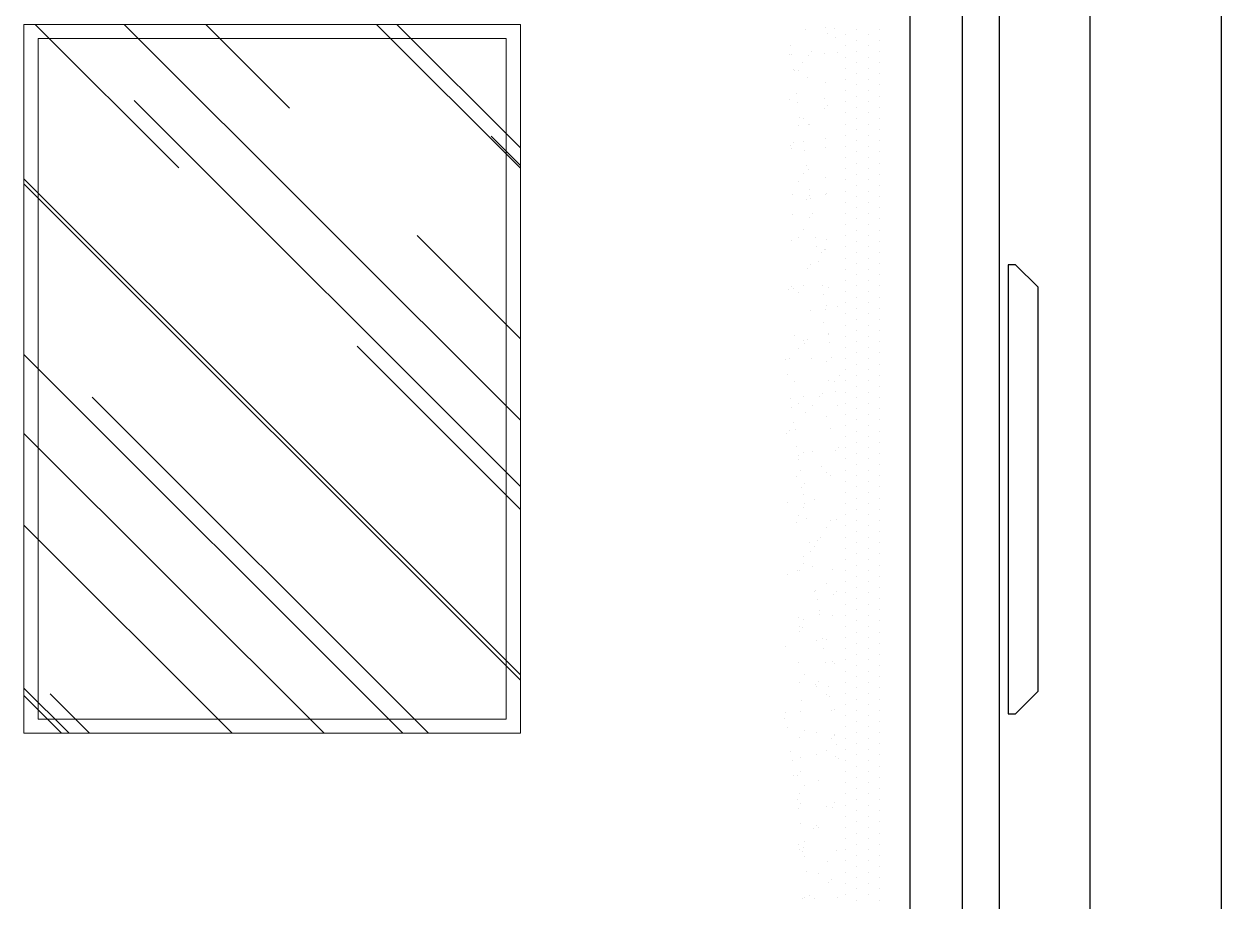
# Model space of a CAD drawing. Header units: millimetres. Extents: x 2993 to 6523, y 1057 to 2221.
# Drawn here: x 3022.269 to 3025.003, y 1141.563 to 1143.567 of the extents above; entities that cross this region are included whole.
import ezdxf

# ---------------------------------------------------------------- set-up
doc = ezdxf.new("R2010")
doc.units = ezdxf.units.MM
doc.layers.add('AR-MOB', color=252, linetype='Continuous')
doc.layers.add('COTA', color=7, linetype='Continuous')
doc.layers.add('E-Lay-9', color=9, linetype='Continuous', lineweight=9)

# ---------------------------------------------------------------- blocks, each defined once
blk = doc.blocks.new('*X23')
at = {"color": 0}
for p, q in [((11.653125, 42.54375), (11.653125, 42.54375)), ((11.671875, 42.54375), (11.671875, 42.54375)), ((11.690625, 42.54375), (11.690625, 42.54375)), ((11.709375, 42.54375), (11.709375, 42.54375)), ((11.728125, 42.54375), (11.728125, 42.54375)), ((11.746875, 42.54375), (11.746875, 42.54375)), ((11.765625, 42.54375), (11.765625, 42.54375)), ((11.784375, 42.54375), (11.784375, 42.54375)), ((11.803125, 42.54375), (11.803125, 42.54375)), ((11.821875, 42.54375), (11.821875, 42.54375)), ((11.840625, 42.54375), (11.840625, 42.54375)), ((11.859375, 42.54375), (11.859375, 42.54375)), ((11.878125, 42.54375), (11.878125, 42.54375)), ((11.896875, 42.54375), (11.896875, 42.54375)), ((11.915625, 42.54375), (11.915625, 42.54375)), ((11.934375, 42.54375), (11.934375, 42.54375)), ((11.953125, 42.54375), (11.953125, 42.54375)), ((11.971875, 42.54375), (11.971875, 42.54375)), ((11.990625, 42.54375), (11.990625, 42.54375)), ((12.009375, 42.54375), (12.009375, 42.54375)), ((12.028125, 42.54375), (12.028125, 42.54375)), ((12.046875, 42.54375), (12.046875, 42.54375)), ((12.065625, 42.54375), (12.065625, 42.54375)), ((12.084375, 42.54375), (12.084375, 42.54375)), ((12.103125, 42.54375), (12.103125, 42.54375)), ((12.121875, 42.54375), (12.121875, 42.54375)), ((12.140625, 42.54375), (12.140625, 42.54375)), ((12.159375, 42.54375), (12.159375, 42.54375)), ((12.178125, 42.54375), (12.178125, 42.54375)), ((12.196875, 42.54375), (12.196875, 42.54375)), ((12.215625, 42.54375), (12.215625, 42.54375)), ((12.234375, 42.54375), (12.234375, 42.54375)), ((12.253125, 42.54375), (12.253125, 42.54375)), ((12.271875, 42.54375), (12.271875, 42.54375)), ((12.290625, 42.54375), (12.290625, 42.54375)), ((12.309375, 42.54375), (12.309375, 42.54375)), ((12.328125, 42.54375), (12.328125, 42.54375)), ((12.346875, 42.54375), (12.346875, 42.54375)), ((12.365625, 42.54375), (12.365625, 42.54375)), ((12.384375, 42.54375), (12.384375, 42.54375)), ((12.403125, 42.54375), (12.403125, 42.54375)), ((12.421875, 42.54375), (12.421875, 42.54375)), ((12.440625, 42.54375), (12.440625, 42.54375)), ((12.459375, 42.54375), (12.459375, 42.54375)), ((12.478125, 42.54375), (12.478125, 42.54375)), ((12.496875, 42.54375), (12.496875, 42.54375)), ((12.515625, 42.54375), (12.515625, 42.54375)), ((12.534375, 42.54375), (12.534375, 42.54375)), ((12.553125, 42.54375), (12.553125, 42.54375)), ((12.571875, 42.54375), (12.571875, 42.54375)), ((12.590625, 42.54375), (12.590625, 42.54375)), ((12.609375, 42.54375), (12.609375, 42.54375)), ((12.628125, 42.54375), (12.628125, 42.54375)), ((12.646875, 42.54375), (12.646875, 42.54375)), ((12.665625, 42.54375), (12.665625, 42.54375)), ((12.684375, 42.54375), (12.684375, 42.54375)), ((12.703125, 42.54375), (12.703125, 42.54375)), ((12.721875, 42.54375), (12.721875, 42.54375)), ((12.740625, 42.54375), (12.740625, 42.54375)), ((12.759375, 42.54375), (12.759375, 42.54375)), ((12.778125, 42.54375), (12.778125, 42.54375)), ((12.796875, 42.54375), (12.796875, 42.54375)), ((12.815625, 42.54375), (12.815625, 42.54375)), ((12.834375, 42.54375), (12.834375, 42.54375)), ((12.853125, 42.54375), (12.853125, 42.54375)), ((12.871875, 42.54375), (12.871875, 42.54375)), ((12.890625, 42.54375), (12.890625, 42.54375)), ((12.909375, 42.54375), (12.909375, 42.54375)), ((12.928125, 42.54375), (12.928125, 42.54375)), ((12.946875, 42.54375), (12.946875, 42.54375)), ((12.965625, 42.54375), (12.965625, 42.54375)), ((12.984375, 42.54375), (12.984375, 42.54375)), ((13.003125, 42.54375), (13.003125, 42.54375)), ((13.021875, 42.54375), (13.021875, 42.54375)), ((13.040625, 42.54375), (13.040625, 42.54375)), ((13.059375, 42.54375), (13.059375, 42.54375)), ((13.078125, 42.54375), (13.078125, 42.54375)), ((13.096875, 42.54375), (13.096875, 42.54375)), ((13.115625, 42.54375), (13.115625, 42.54375)), ((11.6625, 42.525), (11.6625, 42.525)), ((11.68125, 42.525), (11.68125, 42.525)), ((11.7, 42.525), (11.7, 42.525)), ((11.71875, 42.525), (11.71875, 42.525)), ((11.7375, 42.525), (11.7375, 42.525)), ((11.75625, 42.525), (11.75625, 42.525)), ((11.775, 42.525), (11.775, 42.525)), ((11.79375, 42.525), (11.79375, 42.525)), ((11.8125, 42.525), (11.8125, 42.525)), ((11.83125, 42.525), (11.83125, 42.525)), ((11.85, 42.525), (11.85, 42.525)), ((11.86875, 42.525), (11.86875, 42.525)), ((11.8875, 42.525), (11.8875, 42.525)), ((11.90625, 42.525), (11.90625, 42.525)), ((11.925, 42.525), (11.925, 42.525)), ((11.94375, 42.525), (11.94375, 42.525)), ((11.9625, 42.525), (11.9625, 42.525)), ((11.98125, 42.525), (11.98125, 42.525)), ((12, 42.525), (12, 42.525)), ((12.01875, 42.525), (12.01875, 42.525)), ((12.0375, 42.525), (12.0375, 42.525)), ((12.05625, 42.525), (12.05625, 42.525)), ((12.075, 42.525), (12.075, 42.525)), ((12.09375, 42.525), (12.09375, 42.525)), ((12.1125, 42.525), (12.1125, 42.525)), ((12.13125, 42.525), (12.13125, 42.525)), ((12.15, 42.525), (12.15, 42.525)), ((12.16875, 42.525), (12.16875, 42.525)), ((12.1875, 42.525), (12.1875, 42.525)), ((12.20625, 42.525), (12.20625, 42.525)), ((12.225, 42.525), (12.225, 42.525)), ((12.24375, 42.525), (12.24375, 42.525)), ((12.2625, 42.525), (12.2625, 42.525)), ((12.28125, 42.525), (12.28125, 42.525)), ((12.3, 42.525), (12.3, 42.525)), ((12.31875, 42.525), (12.31875, 42.525)), ((12.3375, 42.525), (12.3375, 42.525)), ((12.35625, 42.525), (12.35625, 42.525)), ((12.375, 42.525), (12.375, 42.525)), ((12.39375, 42.525), (12.39375, 42.525)), ((12.4125, 42.525), (12.4125, 42.525)), ((12.43125, 42.525), (12.43125, 42.525)), ((12.45, 42.525), (12.45, 42.525)), ((12.46875, 42.525), (12.46875, 42.525)), ((12.4875, 42.525), (12.4875, 42.525)), ((12.50625, 42.525), (12.50625, 42.525)), ((12.525, 42.525), (12.525, 42.525)), ((12.54375, 42.525), (12.54375, 42.525)), ((12.5625, 42.525), (12.5625, 42.525)), ((12.58125, 42.525), (12.58125, 42.525)), ((12.6, 42.525), (12.6, 42.525)), ((12.61875, 42.525), (12.61875, 42.525)), ((12.6375, 42.525), (12.6375, 42.525)), ((12.65625, 42.525), (12.65625, 42.525)), ((12.675, 42.525), (12.675, 42.525)), ((12.69375, 42.525), (12.69375, 42.525)), ((12.7125, 42.525), (12.7125, 42.525)), ((12.73125, 42.525), (12.73125, 42.525)), ((12.75, 42.525), (12.75, 42.525)), ((12.76875, 42.525), (12.76875, 42.525)), ((12.7875, 42.525), (12.7875, 42.525)), ((12.80625, 42.525), (12.80625, 42.525)), ((12.825, 42.525), (12.825, 42.525)), ((12.84375, 42.525), (12.84375, 42.525)), ((12.8625, 42.525), (12.8625, 42.525)), ((12.88125, 42.525), (12.88125, 42.525)), ((12.9, 42.525), (12.9, 42.525)), ((12.91875, 42.525), (12.91875, 42.525)), ((12.9375, 42.525), (12.9375, 42.525)), ((12.95625, 42.525), (12.95625, 42.525)), ((12.975, 42.525), (12.975, 42.525)), ((12.99375, 42.525), (12.99375, 42.525)), ((13.0125, 42.525), (13.0125, 42.525)), ((13.03125, 42.525), (13.03125, 42.525)), ((13.05, 42.525), (13.05, 42.525)), ((13.06875, 42.525), (13.06875, 42.525)), ((13.0875, 42.525), (13.0875, 42.525)), ((13.10625, 42.525), (13.10625, 42.525)), ((11.653125, 42.50625), (11.653125, 42.50625)), ((11.671875, 42.50625), (11.671875, 42.50625)), ((11.690625, 42.50625), (11.690625, 42.50625)), ((11.709375, 42.50625), (11.709375, 42.50625)), ((11.728125, 42.50625), (11.728125, 42.50625)), ((11.746875, 42.50625), (11.746875, 42.50625)), ((11.765625, 42.50625), (11.765625, 42.50625)), ((11.784375, 42.50625), (11.784375, 42.50625)), ((11.803125, 42.50625), (11.803125, 42.50625)), ((11.821875, 42.50625), (11.821875, 42.50625)), ((11.840625, 42.50625), (11.840625, 42.50625)), ((11.859375, 42.50625), (11.859375, 42.50625)), ((11.878125, 42.50625), (11.878125, 42.50625)), ((11.896875, 42.50625), (11.896875, 42.50625)), ((11.915625, 42.50625), (11.915625, 42.50625)), ((11.934375, 42.50625), (11.934375, 42.50625)), ((11.953125, 42.50625), (11.953125, 42.50625)), ((11.971875, 42.50625), (11.971875, 42.50625)), ((11.990625, 42.50625), (11.990625, 42.50625)), ((12.009375, 42.50625), (12.009375, 42.50625)), ((12.028125, 42.50625), (12.028125, 42.50625)), ((12.046875, 42.50625), (12.046875, 42.50625)), ((12.065625, 42.50625), (12.065625, 42.50625)), ((12.084375, 42.50625), (12.084375, 42.50625)), ((12.103125, 42.50625), (12.103125, 42.50625)), ((12.121875, 42.50625), (12.121875, 42.50625)), ((12.140625, 42.50625), (12.140625, 42.50625)), ((12.159375, 42.50625), (12.159375, 42.50625)), ((12.178125, 42.50625), (12.178125, 42.50625)), ((12.196875, 42.50625), (12.196875, 42.50625)), ((12.215625, 42.50625), (12.215625, 42.50625)), ((12.234375, 42.50625), (12.234375, 42.50625)), ((12.253125, 42.50625), (12.253125, 42.50625)), ((12.271875, 42.50625), (12.271875, 42.50625)), ((12.290625, 42.50625), (12.290625, 42.50625)), ((12.309375, 42.50625), (12.309375, 42.50625)), ((12.328125, 42.50625), (12.328125, 42.50625)), ((12.346875, 42.50625), (12.346875, 42.50625)), ((12.365625, 42.50625), (12.365625, 42.50625)), ((12.384375, 42.50625), (12.384375, 42.50625)), ((12.403125, 42.50625), (12.403125, 42.50625)), ((12.421875, 42.50625), (12.421875, 42.50625)), ((12.440625, 42.50625), (12.440625, 42.50625)), ((12.459375, 42.50625), (12.459375, 42.50625)), ((12.478125, 42.50625), (12.478125, 42.50625)), ((12.496875, 42.50625), (12.496875, 42.50625)), ((12.515625, 42.50625), (12.515625, 42.50625)), ((12.534375, 42.50625), (12.534375, 42.50625)), ((12.553125, 42.50625), (12.553125, 42.50625)), ((12.571875, 42.50625), (12.571875, 42.50625)), ((12.590625, 42.50625), (12.590625, 42.50625)), ((12.609375, 42.50625), (12.609375, 42.50625)), ((12.628125, 42.50625), (12.628125, 42.50625)), ((12.646875, 42.50625), (12.646875, 42.50625)), ((12.665625, 42.50625), (12.665625, 42.50625)), ((12.684375, 42.50625), (12.684375, 42.50625)), ((12.703125, 42.50625), (12.703125, 42.50625)), ((12.721875, 42.50625), (12.721875, 42.50625)), ((12.740625, 42.50625), (12.740625, 42.50625)), ((12.759375, 42.50625), (12.759375, 42.50625)), ((12.778125, 42.50625), (12.778125, 42.50625)), ((12.796875, 42.50625), (12.796875, 42.50625)), ((12.815625, 42.50625), (12.815625, 42.50625)), ((12.834375, 42.50625), (12.834375, 42.50625)), ((12.853125, 42.50625), (12.853125, 42.50625)), ((12.871875, 42.50625), (12.871875, 42.50625)), ((12.890625, 42.50625), (12.890625, 42.50625)), ((12.909375, 42.50625), (12.909375, 42.50625)), ((12.928125, 42.50625), (12.928125, 42.50625)), ((12.946875, 42.50625), (12.946875, 42.50625)), ((12.965625, 42.50625), (12.965625, 42.50625)), ((12.984375, 42.50625), (12.984375, 42.50625)), ((13.003125, 42.50625), (13.003125, 42.50625)), ((13.021875, 42.50625), (13.021875, 42.50625)), ((13.040625, 42.50625), (13.040625, 42.50625)), ((13.059375, 42.50625), (13.059375, 42.50625)), ((13.078125, 42.50625), (13.078125, 42.50625)), ((13.096875, 42.50625), (13.096875, 42.50625)), ((13.115625, 42.50625), (13.115625, 42.50625)), ((11.6625, 42.4875), (11.6625, 42.4875)), ((11.68125, 42.4875), (11.68125, 42.4875)), ((11.7, 42.4875), (11.7, 42.4875)), ((11.71875, 42.4875), (11.71875, 42.4875)), ((11.7375, 42.4875), (11.7375, 42.4875)), ((11.75625, 42.4875), (11.75625, 42.4875)), ((11.775, 42.4875), (11.775, 42.4875)), ((11.79375, 42.4875), (11.79375, 42.4875)), ((11.8125, 42.4875), (11.8125, 42.4875)), ((11.83125, 42.4875), (11.83125, 42.4875)), ((11.85, 42.4875), (11.85, 42.4875)), ((11.86875, 42.4875), (11.86875, 42.4875)), ((11.8875, 42.4875), (11.8875, 42.4875)), ((11.90625, 42.4875), (11.90625, 42.4875)), ((11.925, 42.4875), (11.925, 42.4875)), ((11.94375, 42.4875), (11.94375, 42.4875)), ((11.9625, 42.4875), (11.9625, 42.4875)), ((11.98125, 42.4875), (11.98125, 42.4875)), ((12, 42.4875), (12, 42.4875)), ((12.01875, 42.4875), (12.01875, 42.4875)), ((12.0375, 42.4875), (12.0375, 42.4875)), ((12.05625, 42.4875), (12.05625, 42.4875)), ((12.075, 42.4875), (12.075, 42.4875)), ((12.09375, 42.4875), (12.09375, 42.4875)), ((12.1125, 42.4875), (12.1125, 42.4875)), ((12.13125, 42.4875), (12.13125, 42.4875)), ((12.15, 42.4875), (12.15, 42.4875)), ((12.16875, 42.4875), (12.16875, 42.4875)), ((12.1875, 42.4875), (12.1875, 42.4875)), ((12.20625, 42.4875), (12.20625, 42.4875)), ((12.225, 42.4875), (12.225, 42.4875)), ((12.24375, 42.4875), (12.24375, 42.4875)), ((12.2625, 42.4875), (12.2625, 42.4875)), ((12.28125, 42.4875), (12.28125, 42.4875)), ((12.3, 42.4875), (12.3, 42.4875)), ((12.31875, 42.4875), (12.31875, 42.4875)), ((12.3375, 42.4875), (12.3375, 42.4875)), ((12.35625, 42.4875), (12.35625, 42.4875)), ((12.375, 42.4875), (12.375, 42.4875)), ((12.39375, 42.4875), (12.39375, 42.4875)), ((12.4125, 42.4875), (12.4125, 42.4875)), ((12.43125, 42.4875), (12.43125, 42.4875)), ((12.45, 42.4875), (12.45, 42.4875)), ((12.46875, 42.4875), (12.46875, 42.4875)), ((12.4875, 42.4875), (12.4875, 42.4875)), ((12.50625, 42.4875), (12.50625, 42.4875)), ((12.525, 42.4875), (12.525, 42.4875)), ((12.54375, 42.4875), (12.54375, 42.4875)), ((12.5625, 42.4875), (12.5625, 42.4875)), ((12.58125, 42.4875), (12.58125, 42.4875)), ((12.6, 42.4875), (12.6, 42.4875)), ((12.61875, 42.4875), (12.61875, 42.4875)), ((12.6375, 42.4875), (12.6375, 42.4875)), ((12.65625, 42.4875), (12.65625, 42.4875)), ((12.675, 42.4875), (12.675, 42.4875)), ((12.69375, 42.4875), (12.69375, 42.4875)), ((12.7125, 42.4875), (12.7125, 42.4875)), ((12.73125, 42.4875), (12.73125, 42.4875)), ((12.75, 42.4875), (12.75, 42.4875)), ((12.76875, 42.4875), (12.76875, 42.4875)), ((12.7875, 42.4875), (12.7875, 42.4875)), ((12.80625, 42.4875), (12.80625, 42.4875)), ((12.825, 42.4875), (12.825, 42.4875)), ((12.84375, 42.4875), (12.84375, 42.4875)), ((12.8625, 42.4875), (12.8625, 42.4875)), ((12.88125, 42.4875), (12.88125, 42.4875)), ((12.9, 42.4875), (12.9, 42.4875)), ((12.91875, 42.4875), (12.91875, 42.4875)), ((12.9375, 42.4875), (12.9375, 42.4875)), ((12.95625, 42.4875), (12.95625, 42.4875)), ((12.975, 42.4875), (12.975, 42.4875)), ((12.99375, 42.4875), (12.99375, 42.4875)), ((13.0125, 42.4875), (13.0125, 42.4875)), ((13.03125, 42.4875), (13.03125, 42.4875)), ((13.05, 42.4875), (13.05, 42.4875)), ((13.06875, 42.4875), (13.06875, 42.4875)), ((13.0875, 42.4875), (13.0875, 42.4875)), ((13.10625, 42.4875), (13.10625, 42.4875))]:
    blk.add_line(p, q, dxfattribs=at)
blk = doc.blocks.new('*X24')
at = {"color": 0}
for p, q in [((11.668, 42.4706), (11.668, 42.4706)), ((11.6924, 42.4738), (11.6924, 42.4738)), ((12.1189, 42.4738), (12.1189, 42.4738)), ((12.2351, 42.4762), (12.2351, 42.4762)), ((12.261, 42.471), (12.261, 42.471)), ((12.2853, 42.4742), (12.2853, 42.4742)), ((12.3552, 42.4752), (12.3552, 42.4752)), ((12.3607, 42.4701), (12.3607, 42.4701)), ((12.477, 42.4725), (12.477, 42.4725)), ((12.597, 42.4715), (12.597, 42.4715)), ((12.8383, 42.4693), (12.8383, 42.4693)), ((12.8539, 42.4714), (12.8539, 42.4714)), ((12.8749, 42.4694), (12.8749, 42.4694)), ((12.8783, 42.4746), (12.8783, 42.4746)), ((13.0327, 42.472), (13.0327, 42.472)), ((13.1112, 42.473), (13.1112, 42.473)), ((11.65, 42.4535), (11.65, 42.4535)), ((11.6524, 42.4685), (11.6524, 42.4685)), ((11.6612, 42.4572), (11.6612, 42.4572)), ((11.6934, 42.4517), (11.6934, 42.4517)), ((11.7434, 42.4536), (11.7434, 42.4536)), ((11.7702, 42.4513), (11.7702, 42.4513)), ((11.7813, 42.4562), (11.7813, 42.4562)), ((11.7868, 42.4512), (11.7868, 42.4512)), ((11.8368, 42.4538), (11.8368, 42.4538)), ((11.8512, 42.4542), (11.8512, 42.4542)), ((11.9031, 42.4536), (11.9031, 42.4536)), ((11.9297, 42.4552), (11.9297, 42.4552)), ((11.9302, 42.454), (11.9302, 42.454)), ((12.0065, 42.4548), (12.0065, 42.4548)), ((12.0231, 42.4525), (12.0231, 42.4525)), ((12.0237, 42.4541), (12.0237, 42.4541)), ((12.0875, 42.4578), (12.0875, 42.4578)), ((12.0995, 42.4497), (12.0995, 42.4497)), ((12.1171, 42.4543), (12.1171, 42.4543)), ((12.1238, 42.4529), (12.1238, 42.4529)), ((12.145, 42.4499), (12.145, 42.4499)), ((12.1646, 42.4583), (12.1646, 42.4583)), ((12.166, 42.4588), (12.166, 42.4588)), ((12.1802, 42.4604), (12.1802, 42.4604)), ((12.2046, 42.4636), (12.2046, 42.4636)), ((12.2105, 42.4545), (12.2105, 42.4545)), ((12.2428, 42.4584), (12.2428, 42.4584)), ((12.2453, 42.4689), (12.2453, 42.4689)), ((12.3039, 42.4547), (12.3039, 42.4547)), ((12.3238, 42.4613), (12.3238, 42.4613)), ((12.3974, 42.4548), (12.3974, 42.4548)), ((12.4023, 42.4623), (12.4023, 42.4623)), ((12.4791, 42.4619), (12.4791, 42.4619)), ((12.4908, 42.455), (12.4908, 42.455)), ((12.5601, 42.4649), (12.5601, 42.4649)), ((12.5842, 42.4552), (12.5842, 42.4552)), ((12.6026, 42.4664), (12.6026, 42.4664)), ((12.6386, 42.4659), (12.6386, 42.4659)), ((12.6776, 42.4553), (12.6776, 42.4553)), ((12.6924, 42.4501), (12.6924, 42.4501)), ((12.7154, 42.4655), (12.7154, 42.4655)), ((12.7168, 42.4533), (12.7168, 42.4533)), ((12.7189, 42.4688), (12.7189, 42.4688)), ((12.7575, 42.4587), (12.7575, 42.4587)), ((12.7711, 42.4555), (12.7711, 42.4555)), ((12.7731, 42.4607), (12.7731, 42.4607)), ((12.7964, 42.4684), (12.7964, 42.4684)), ((12.7975, 42.4639), (12.7975, 42.4639)), ((12.8389, 42.4678), (12.8389, 42.4678)), ((12.8444, 42.4627), (12.8444, 42.4627)), ((12.8645, 42.4557), (12.8645, 42.4557)), ((12.9517, 42.469), (12.9517, 42.469)), ((12.9579, 42.4558), (12.9579, 42.4558)), ((12.9607, 42.4652), (12.9607, 42.4652)), ((13.0513, 42.456), (13.0513, 42.456)), ((13.0808, 42.4641), (13.0808, 42.4641)), ((13.0863, 42.4591), (13.0863, 42.4591)), ((11.6911, 42.4299), (11.6911, 42.4299)), ((11.9623, 42.4317), (11.9623, 42.4317)), ((12.0031, 42.437), (12.0031, 42.437)), ((12.0187, 42.4391), (12.0187, 42.4391)), ((12.0287, 42.4475), (12.0287, 42.4475)), ((12.0431, 42.4423), (12.0431, 42.4423)), ((12.0838, 42.4477), (12.0838, 42.4477)), ((12.2066, 42.4306), (12.2066, 42.4306)), ((12.265, 42.4489), (12.265, 42.4489)), ((12.2705, 42.4438), (12.2705, 42.4438)), ((12.2851, 42.4316), (12.2851, 42.4316)), ((12.3619, 42.4313), (12.3619, 42.4313)), ((12.3868, 42.4462), (12.3868, 42.4462)), ((12.4429, 42.4342), (12.4429, 42.4342)), ((12.5069, 42.4452), (12.5069, 42.4452)), ((12.5124, 42.4401), (12.5124, 42.4401)), ((12.5214, 42.4352), (12.5214, 42.4352)), ((12.5553, 42.4321), (12.5553, 42.4321)), ((12.596, 42.4374), (12.596, 42.4374)), ((12.5982, 42.4348), (12.5982, 42.4348)), ((12.6116, 42.4395), (12.6116, 42.4395)), ((12.6287, 42.4425), (12.6287, 42.4425)), ((12.636, 42.4427), (12.636, 42.4427)), ((12.6768, 42.448), (12.6768, 42.448)), ((12.6792, 42.4377), (12.6792, 42.4377)), ((12.7487, 42.4415), (12.7487, 42.4415)), ((12.7542, 42.4364), (12.7542, 42.4364)), ((12.7577, 42.4387), (12.7577, 42.4387)), ((12.8345, 42.4384), (12.8345, 42.4384)), ((12.8705, 42.4388), (12.8705, 42.4388)), ((12.9155, 42.4413), (12.9155, 42.4413)), ((12.9906, 42.4378), (12.9906, 42.4378)), ((12.994, 42.4423), (12.994, 42.4423)), ((12.9961, 42.4327), (12.9961, 42.4327)), ((13.0708, 42.4419), (13.0708, 42.4419)), ((13.1124, 42.4351), (13.1124, 42.4351)), ((11.653, 42.4206), (11.653, 42.4206)), ((11.6966, 42.4248), (11.6966, 42.4248)), ((11.7094, 42.4156), (11.7094, 42.4156)), ((11.734, 42.4235), (11.734, 42.4235)), ((11.8008, 42.4104), (11.8008, 42.4104)), ((11.8028, 42.4158), (11.8028, 42.4158)), ((11.8125, 42.4245), (11.8125, 42.4245)), ((11.8129, 42.4272), (11.8129, 42.4272)), ((11.8416, 42.4158), (11.8416, 42.4158)), ((11.8572, 42.4178), (11.8572, 42.4178)), ((11.8816, 42.421), (11.8816, 42.421)), ((11.8893, 42.4242), (11.8893, 42.4242)), ((11.8963, 42.4159), (11.8963, 42.4159)), ((11.9223, 42.4264), (11.9223, 42.4264)), ((11.933, 42.4262), (11.933, 42.4262)), ((11.9379, 42.4285), (11.9379, 42.4285)), ((11.9385, 42.4211), (11.9385, 42.4211)), ((11.9703, 42.4271), (11.9703, 42.4271)), ((11.9897, 42.4161), (11.9897, 42.4161)), ((12.0488, 42.4281), (12.0488, 42.4281)), ((12.0548, 42.4236), (12.0548, 42.4236)), ((12.0831, 42.4163), (12.0831, 42.4163)), ((12.1256, 42.4277), (12.1256, 42.4277)), ((12.1748, 42.4225), (12.1748, 42.4225)), ((12.1765, 42.4164), (12.1765, 42.4164)), ((12.1803, 42.4175), (12.1803, 42.4175)), ((12.27, 42.4166), (12.27, 42.4166)), ((12.2966, 42.4199), (12.2966, 42.4199)), ((12.3634, 42.4168), (12.3634, 42.4168)), ((12.3938, 42.4108), (12.3938, 42.4108)), ((12.4167, 42.4188), (12.4167, 42.4188)), ((12.4222, 42.4138), (12.4222, 42.4138)), ((12.4345, 42.4162), (12.4345, 42.4162)), ((12.4501, 42.4182), (12.4501, 42.4182)), ((12.4568, 42.4169), (12.4568, 42.4169)), ((12.4745, 42.4214), (12.4745, 42.4214)), ((12.5153, 42.4268), (12.5153, 42.4268)), ((12.5309, 42.4288), (12.5309, 42.4288)), ((12.5385, 42.4162), (12.5385, 42.4162)), ((12.5502, 42.4171), (12.5502, 42.4171)), ((12.5629, 42.4091), (12.5629, 42.4091)), ((12.6437, 42.4173), (12.6437, 42.4173)), ((12.6563, 42.4092), (12.6563, 42.4092)), ((12.6585, 42.4152), (12.6585, 42.4152)), ((12.6641, 42.4101), (12.6641, 42.4101)), ((12.7371, 42.4175), (12.7371, 42.4175)), ((12.7497, 42.4094), (12.7497, 42.4094)), ((12.7803, 42.4125), (12.7803, 42.4125)), ((12.7983, 42.4106), (12.7983, 42.4106)), ((12.8305, 42.4176), (12.8305, 42.4176)), ((12.8432, 42.4096), (12.8432, 42.4096)), ((12.8768, 42.4116), (12.8768, 42.4116)), ((12.9004, 42.4115), (12.9004, 42.4115)), ((12.9239, 42.4178), (12.9239, 42.4178)), ((12.9366, 42.4097), (12.9366, 42.4097)), ((12.9535, 42.4112), (12.9535, 42.4112)), ((12.9867, 42.4112), (12.9867, 42.4112)), ((13.0174, 42.418), (13.0174, 42.418)), ((13.0274, 42.4165), (13.0274, 42.4165)), ((13.03, 42.4099), (13.03, 42.4099)), ((13.0346, 42.4142), (13.0346, 42.4142)), ((13.0431, 42.4186), (13.0431, 42.4186)), ((13.0674, 42.4218), (13.0674, 42.4218)), ((13.1082, 42.4272), (13.1082, 42.4272)), ((13.1108, 42.4181), (13.1108, 42.4181)), ((13.1131, 42.4152), (13.1131, 42.4152)), ((11.6801, 42.3945), (11.6801, 42.3945)), ((11.6953, 42.3938), (11.6953, 42.3938)), ((11.6957, 42.3966), (11.6957, 42.3966)), ((11.7201, 42.3998), (11.7201, 42.3998)), ((11.7221, 42.4075), (11.7221, 42.4075)), ((11.7227, 42.4009), (11.7227, 42.4009)), ((11.7608, 42.4051), (11.7608, 42.4051)), ((11.7721, 42.3935), (11.7721, 42.3935)), ((11.7764, 42.4072), (11.7764, 42.4072)), ((11.8155, 42.4077), (11.8155, 42.4077)), ((11.8428, 42.3999), (11.8428, 42.3999)), ((11.8483, 42.3948), (11.8483, 42.3948)), ((11.8531, 42.3964), (11.8531, 42.3964)), ((11.9089, 42.4079), (11.9089, 42.4079)), ((11.9316, 42.3974), (11.9316, 42.3974)), ((11.9646, 42.3972), (11.9646, 42.3972)), ((12.0023, 42.408), (12.0023, 42.408)), ((12.0084, 42.397), (12.0084, 42.397)), ((12.0846, 42.3962), (12.0846, 42.3962)), ((12.0894, 42.4), (12.0894, 42.4)), ((12.0902, 42.3911), (12.0902, 42.3911)), ((12.0958, 42.4082), (12.0958, 42.4082)), ((12.1679, 42.401), (12.1679, 42.401)), ((12.1892, 42.4084), (12.1892, 42.4084)), ((12.2064, 42.3935), (12.2064, 42.3935)), ((12.2323, 42.3895), (12.2323, 42.3895)), ((12.2447, 42.4006), (12.2447, 42.4006)), ((12.273, 42.3949), (12.273, 42.3949)), ((12.2826, 42.4085), (12.2826, 42.4085)), ((12.2886, 42.3969), (12.2886, 42.3969)), ((12.313, 42.4002), (12.313, 42.4002)), ((12.3257, 42.4035), (12.3257, 42.4035)), ((12.3265, 42.3925), (12.3265, 42.3925)), ((12.3538, 42.4055), (12.3538, 42.4055)), ((12.3694, 42.4076), (12.3694, 42.4076)), ((12.376, 42.4087), (12.376, 42.4087)), ((12.4042, 42.4045), (12.4042, 42.4045)), ((12.4483, 42.3899), (12.4483, 42.3899)), ((12.4695, 42.4089), (12.4695, 42.4089)), ((12.481, 42.4041), (12.481, 42.4041)), ((12.562, 42.4071), (12.562, 42.4071)), ((12.6405, 42.4081), (12.6405, 42.4081)), ((12.7173, 42.4077), (12.7173, 42.4077)), ((12.8252, 42.3899), (12.8252, 42.3899)), ((12.8659, 42.3953), (12.8659, 42.3953)), ((12.8816, 42.3973), (12.8816, 42.3973)), ((12.9059, 42.4064), (12.9059, 42.4064)), ((12.9059, 42.4005), (12.9059, 42.4005)), ((12.9467, 42.4059), (12.9467, 42.4059)), ((12.9623, 42.408), (12.9623, 42.408)), ((13.0222, 42.4088), (13.0222, 42.4088)), ((12.2079, 42.3863), (12.2079, 42.3863)), ((12.332, 42.3874), (12.332, 42.3874)), ((12.5683, 42.3888), (12.5683, 42.3888)), ((12.6902, 42.3862), (12.6902, 42.3862)), ((12.8008, 42.3867), (12.8008, 42.3867)), ((12.8102, 42.3851), (12.8102, 42.3851))]:
    blk.add_line(p, q, dxfattribs=at)
blk = doc.blocks.new('A$C7AFB675E')
at = {"layer": 'COTA', "linetype": 'Continuous'}
h = blk.add_hatch(dxfattribs=at)
h.set_pattern_fill('AR-RROOF', color=8, scale=0.01, angle=-45, style=0)
h.set_pattern_definition([(45, (-877.99766, -4912.58883), (0.574736392, 0.215526147), [3.81, -0.508, 1.27, -0.254]), (45, (-877.66898, -4912.43976), (0.05926969, -0.418479935), [0.762, -0.08382, 1.524, -0.1905]), (45, (-877.75519, -4912.6517), (1.0542820686, 0.8136112046), [2.032, -0.3556, 1.016, -0.254])])
h.paths.add_polyline_path([(4.022, 1.1261), (4.722, 1.1261), (4.722, 2.1261), (4.022, 2.1261)])
at = {"layer": 'E-Lay-9', "color": 8}
for points in [[(4.022, 1.1261), (4.722, 1.1261), (4.722, 2.1261), (4.022, 2.1261)], [(4.042, 1.1461), (4.702, 1.1461), (4.702, 2.1061), (4.042, 2.1061)]]:
    blk.add_lwpolyline(points, close=True, dxfattribs=at)
at = {"layer": 'E-Lay-9', "color": 8, "xscale": -0.8400000000000034, "yscale": 0.8400000000000034, "zscale": 0.84, "rotation": 90}
for name in ['*X23', '*X24']:
    blk.add_blockref(name, (39.2529, 11.908), dxfattribs=at)

msp = doc.modelspace()

# ---------------------------------------------------------------- linework, layer by layer
at = {"layer": 'AR-MOB', "linetype": 'Continuous'}
for p, q in [((3025.0026, 1174.1229), (3025.0026, 1124.1229)), ((3025.0026, 1173.8229), (3025.0026, 1124.4229)), ((3024.7026, 1158.8229), (3024.7026, 1138.6229)), ((3024.7026, 1158.8229), (3024.7026, 1138.6229))]:
    msp.add_line(p, q, dxfattribs=at)
at = {"layer": 'AR-MOB'}
for points in [[(3024.7026, 1146.1511), (3024.7026, 1140.7725), (3024.2924, 1140.7725), (3024.2924, 1146.1511)], [(3024.4112, 1141.1924), (3024.4967, 1141.1924), (3024.4967, 1143.7883), (3024.4112, 1143.7883)], [(3024.5162, 1141.9907), (3024.5333, 1141.9907), (3024.5846, 1142.042), (3024.5846, 1142.9654), (3024.5333, 1143.0167), (3024.5162, 1143.0167)]]:
    msp.add_lwpolyline(points, close=True, dxfattribs=at)

# ---------------------------------------------------------------- block references
at = {"layer": 'AR-MOB', "ltscale": 0.35, "xscale": -1.62, "yscale": 1.62, "zscale": 1.62}
msp.add_blockref('A$C7AFB675E', (3029.9184, 1140.1218, 1.62), dxfattribs=at)

doc.saveas('drawing.dxf')
